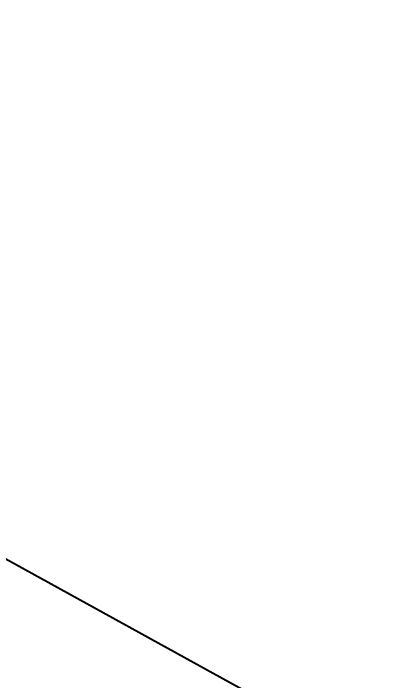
# Model space of a CAD drawing. Extents: x -678889171 to 586587, y -792238163 to 335485.
# Drawn here: x 67778.6 to 67906.8, y 28289.6 to 28510.2 of the extents above; entities that cross this region are included whole.
import ezdxf
from ezdxf import colors
from ezdxf.entities.mleader import LeaderData, LeaderLine
from ezdxf.math import Vec2, Vec3

# ---------------------------------------------------------------- set-up
doc = ezdxf.new("R2010")
doc.units = 0
doc.header["$MEASUREMENT"] = 0
doc.layers.add('E-TEXT', color=3, linetype='Continuous')
doc.styles.get("Standard").update_dxf_attribs({"font": 'arial.ttf'})

msp = doc.modelspace()

# ---------------------------------------------------------------- leaders
at = {"layer": 'E-TEXT', "color": 30}
ml = msp.add_multileader_mtext('Standard', dxfattribs=at)
ml.set_content('\\C30;CT6/DP-T-8 {\\A1;3(1x3)mm\\H0.7x;\\S2^ ;\\H1.42857x; \\P∅ 25 mm PVC CONDUIT}', color=3)
ml.set_leader_properties(color=30)
ml.build(insert=Vec2(0, 0))
ml.multileader.update_dxf_attribs({"text_right_attachment_type": 6, "dogleg_length": 0.2763936738358556, "arrow_head_size": 153.5520410199195, "scale": 2})
ctx = ml.context
ctx.base_point, ctx.scale, ctx.char_height, ctx.arrow_head_size, ctx.landing_gap_size, ctx.plane_origin, ctx.plane_x_axis, ctx.plane_y_axis = Vec3(64824.18791546408, 29012.31283485918, -5.239763369474033e-06), 2, 153.5520410199195, 153.5520410199195, 3.071040820398391, Vec3(62831.15180910108, 40407.1685565061, 4.561070665106695e-05), Vec3(0.9799151539646329, -0.1994148716381752, 1.067544118916412e-11), Vec3(0.1994148716381752, 0.9799151539646329, 4.726316308033554e-09)
ctx.right_attachment = 6
notes = []
notes.append((ctx, [(0, (1, 1, 0), (64823.64623076518, 29012.42306887716, -5.239769270722854e-06), (0.9799151539646329, -0.1994148716381752, 1.067544118916411e-11), 0.5527873476717117, [(1, [(64942.87419271469, 29652.09374495037, -2.164947979196028e-06)], 0, [])])]))
ctx.mtext.insert, ctx.mtext.text_direction, ctx.mtext.rotation, ctx.mtext.width, ctx.mtext.defined_height, ctx.mtext.flow_direction, ctx.mtext.extrusion = Vec3(64843.12372545898, 29089.96224093903, -4.862259023203749e-06), Vec3(0.9799151539646329, -0.1994148716381752, 1.067544118916329e-11), 6.082424544163219, 2517.586958115766, 582.9320752441894, 5, Vec3(-9.529587864844292e-10, -4.629260130937769e-09, 1)
ml = msp.add_multileader_mtext('Standard', dxfattribs=at)
ml.set_content('\\C30;CT9/DP-T-8 {\\A1;3(1x3)mm\\H0.7x;\\S2^ ;\\H1.42857x; \\P∅ 25 mm PVC CONDUIT}', color=3)
ml.set_leader_properties(color=30)
ml.build(insert=Vec2(0, 0))
ml.multileader.update_dxf_attribs({"text_right_attachment_type": 6, "dogleg_length": 0.2763936738358556, "arrow_head_size": 153.5520410199195, "scale": 2})
ctx = ml.context
ctx.base_point, ctx.scale, ctx.char_height, ctx.arrow_head_size, ctx.landing_gap_size, ctx.plane_origin, ctx.plane_x_axis, ctx.plane_y_axis = Vec3(68639.65744359899, 27854.57321598502, -8.801456210614492e-07), 2, 153.5520410199195, 153.5520410199195, 3.071040820398391, Vec3(62707.57935081524, 39118.54990729345, 4.561070665106695e-05), Vec3(0.9799151539646329, -0.1994148716381752, 1.067544118916412e-11), Vec3(0.1994148716381752, 0.9799151539646329, 4.726316308033554e-09)
ctx.right_attachment = 6
notes.append((ctx, [(0, (1, 1, 0), (68639.11575890008, 27854.683450003, -8.801515223102694e-07), (0.9799151539646329, -0.1994148716381752, 1.067544118916412e-11), 0.5527873476717117, [(1, [(66473.0293735452, 29047.13154260442, 2.575809837690669e-06)], 0, [])])]))
ctx.mtext.insert, ctx.mtext.text_direction, ctx.mtext.rotation, ctx.mtext.width, ctx.mtext.defined_height, ctx.mtext.flow_direction, ctx.mtext.extrusion = Vec3(68658.59325359388, 27932.22262206487, -5.02641274791165e-07), Vec3(0.9799151539646329, -0.1994148716381752, 1.067544118916329e-11), 6.082424544163219, 2517.586958115766, 582.9320752441894, 5, Vec3(-9.529587864844292e-10, -4.629260130937769e-09, 1)
ml = msp.add_multileader_mtext('Standard', dxfattribs=at)
ml.set_content('\\C30;CT5/DP-T-8 {\\A1;3(1x3)mm\\H0.7x;\\S2^ ;\\H1.42857x; \\P∅ 25 mm PVC CONDUIT}', color=3)
ml.set_leader_properties(color=30)
ml.build(insert=Vec2(0, 0))
ml.multileader.update_dxf_attribs({"text_right_attachment_type": 6, "dogleg_length": 0.2763936738358556, "arrow_head_size": 153.5520410199195, "scale": 2})
ctx = ml.context
ctx.base_point, ctx.scale, ctx.char_height, ctx.arrow_head_size, ctx.landing_gap_size, ctx.plane_origin, ctx.plane_x_axis, ctx.plane_y_axis = Vec3(64596.0924761567, 28229.91342371358, 1.977404618257394e-06), 2, 153.5520410199195, 153.5520410199195, 3.071040820398391, Vec3(63842.19033090872, 37810.65385564445, 4.561070665106695e-05), Vec3(0.9799151539646329, -0.1994148716381752, 1.067544118916412e-11), Vec3(0.1994148716381752, 0.9799151539646329, 4.726316308033554e-09)
ctx.right_attachment = 6
notes.append((ctx, [(1, (1, 1, 0), (66939.95076048287, 27646.39687814987, 1.509755084459704e-06), (-0.9799151539646329, 0.1994148716381751, -1.067544118916404e-11), 0.5527873476717117, [(1, [(67104.37074350062, 27082.4370494984, -9.442761983600363e-07)], 0, [])])]))
ctx.mtext.insert, ctx.mtext.text_direction, ctx.mtext.rotation, ctx.mtext.width, ctx.mtext.defined_height, ctx.mtext.flow_direction, ctx.mtext.extrusion = Vec3(64615.0282861516, 28307.56282979343, 2.354908964527678e-06), Vec3(0.9799151539646329, -0.1994148716381752, 1.067544118916329e-11), 6.082424544163219, 2517.586958115766, 582.9320752441894, 5, Vec3(-9.529587864844292e-10, -4.629260130937769e-09, 1)
for ctx, leaders in notes:
    for number, flags, end, landing, length, lines in leaders:
        leader = LeaderData()
        leader.index, (leader.has_last_leader_line, leader.has_dogleg_vector, leader.attachment_direction) = number, flags
        leader.last_leader_point, leader.dogleg_vector, leader.dogleg_length = Vec3(end), Vec3(landing), length
        for number, points, colour, breaks in lines:
            line = LeaderLine()
            line.index, line.vertices, line.color, line.breaks = number, Vec3.list(points), colors.encode_raw_color(colour), breaks
            leader.lines.append(line)
        ctx.leaders.append(leader)

doc.saveas('drawing.dxf')
